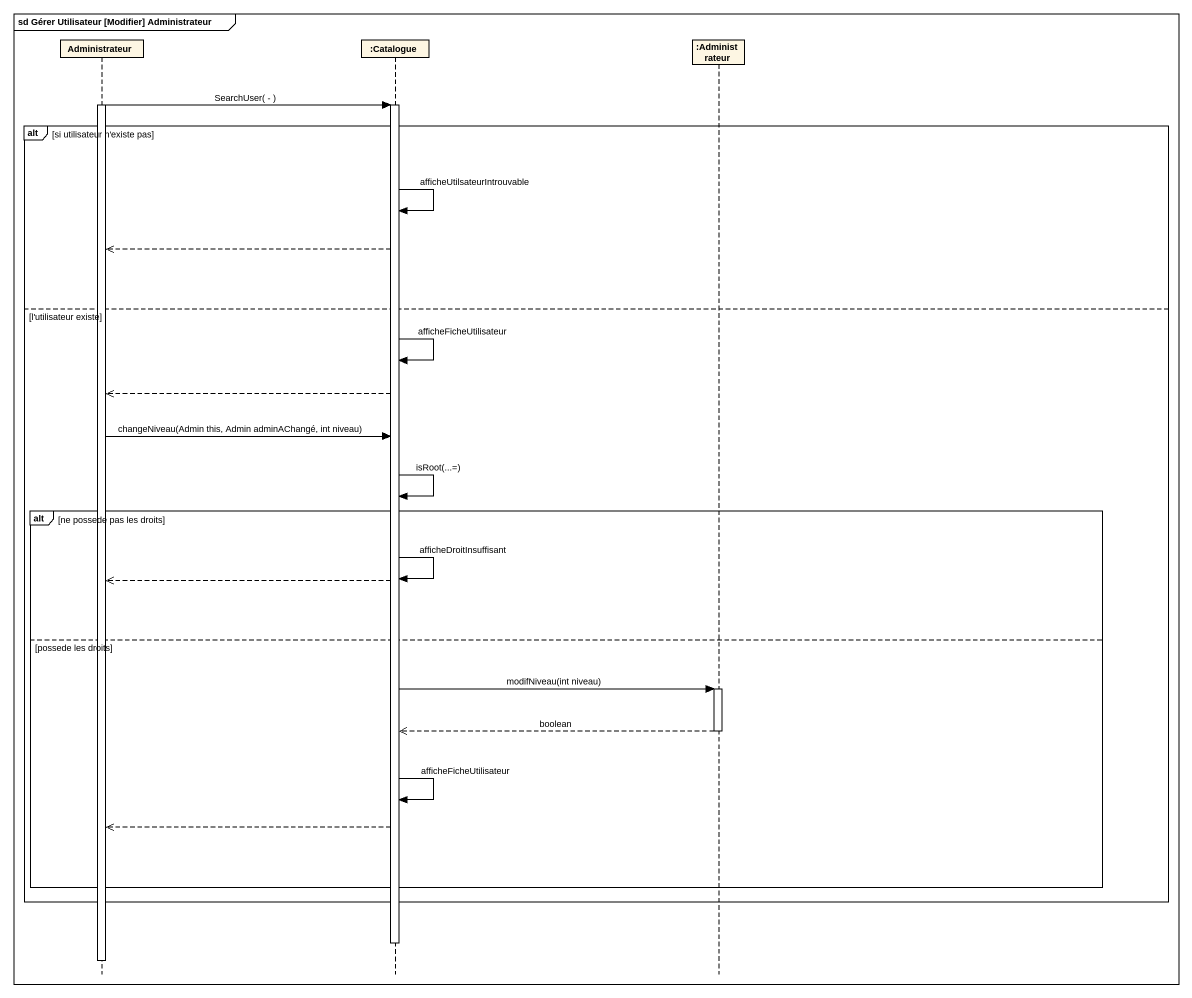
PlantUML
@startuml
mainframe sd Gérer Utilisateur [Modifier] Administrateur
hide footbox
participant Administrateur
participant ":Catalogue" as Catalogue
participant ":Administrateur" as Administrateur_2

activate Administrateur
Administrateur -> Catalogue : SearchUser( - )
activate Catalogue
alt si utilisateur n'existe pas
  Catalogue -> Catalogue : afficheUtilsateurIntrouvable
  Catalogue -->> Administrateur
else l'utilisateur existe
  Catalogue -> Catalogue : afficheFicheUtilisateur
  Catalogue -->> Administrateur
  Administrateur -> Catalogue : changeNiveau(Admin this, Admin adminAChangé, int niveau)
  Catalogue -> Catalogue : isRoot(...=)
  alt ne possede pas les droits
    Catalogue -> Catalogue : afficheDroitInsuffisant
    Catalogue -->> Administrateur
  else possede les droits
    Catalogue -> Administrateur_2 : modifNiveau(int niveau)
    activate Administrateur_2
    Administrateur_2 -->> Catalogue : boolean
    deactivate Administrateur_2
    Catalogue -> Catalogue : afficheFicheUtilisateur
    Catalogue -->> Administrateur
  end
end
deactivate Catalogue
deactivate Administrateur
@enduml
